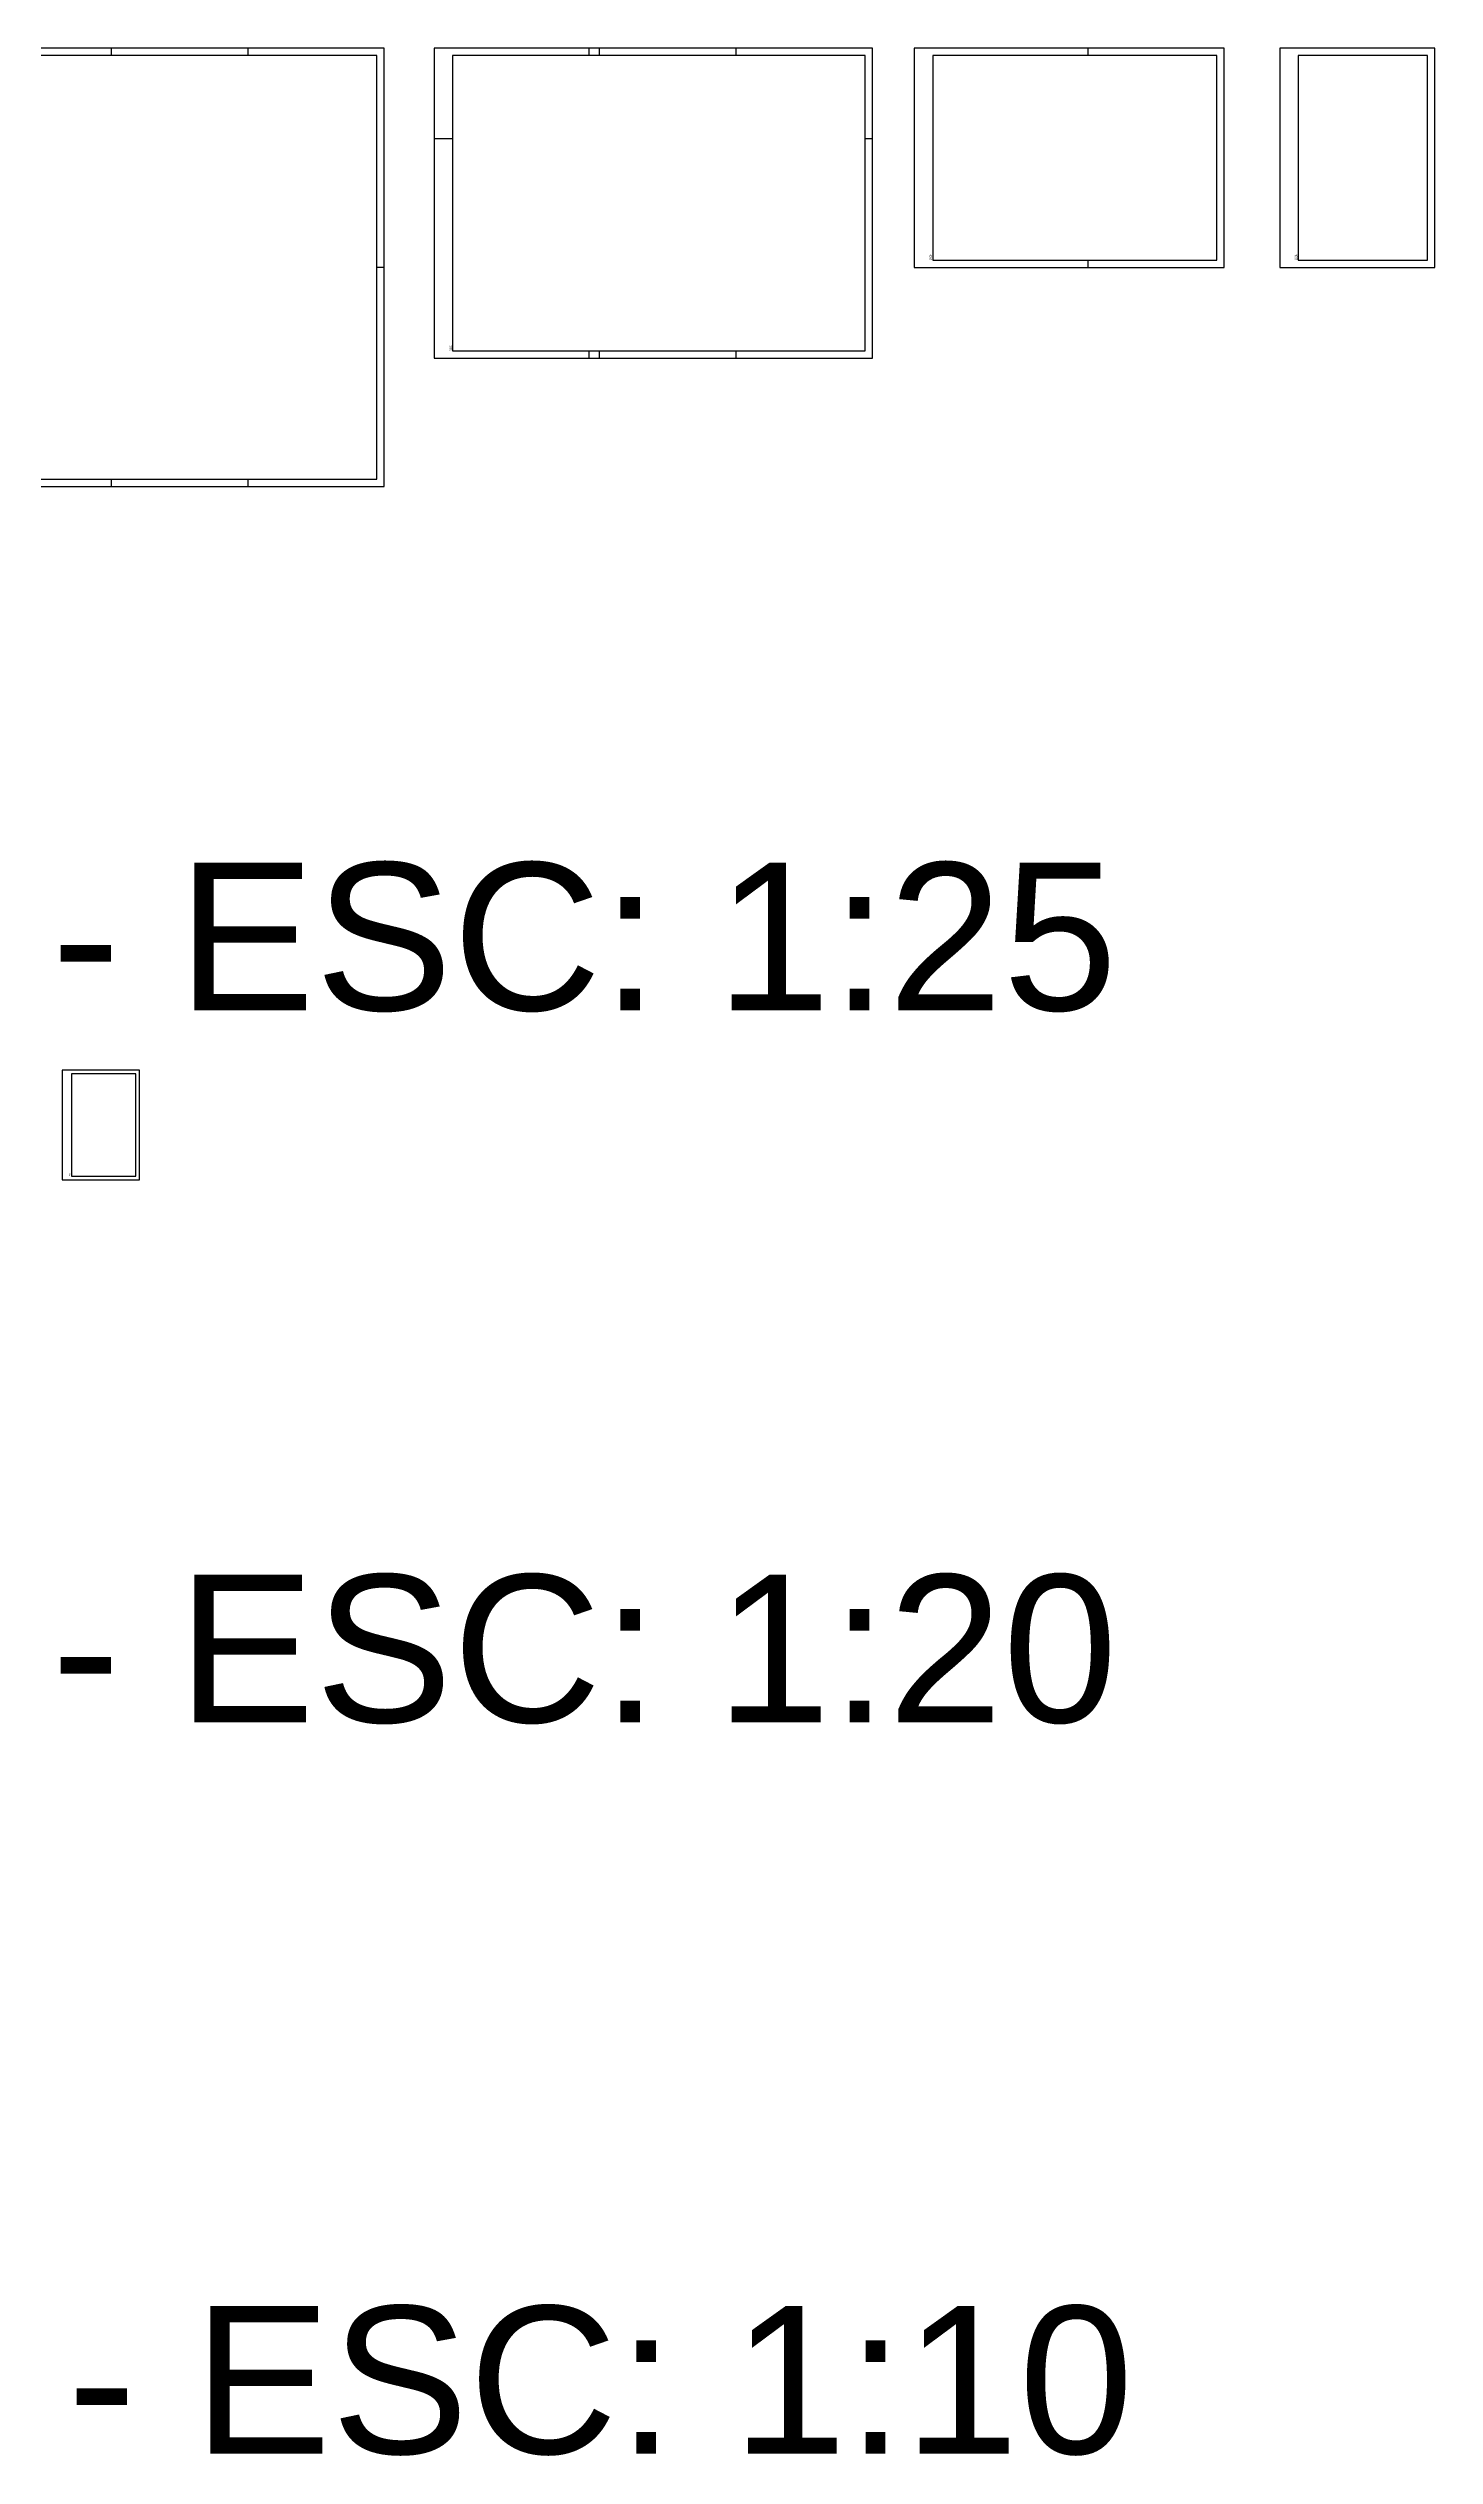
# Model space of a CAD drawing. Header units: millimetres. Extents: x 0 to 687901, y 0 to 346525.
# Drawn here: x 13475 to 22868, y 4987 to 21295 of the extents above; entities that cross this region are included whole.
import ezdxf

# ---------------------------------------------------------------- set-up
doc = ezdxf.new("R2010")
doc.units = ezdxf.units.MM
for name, color, linetype in [('ARQ_Prancha', 7, 'Continuous'), ('ARQ_Prancha lin_grossa', 111, 'Continuous'), ('ARQ_Texto', 7, 'Continuous')]:
    doc.layers.add(name, color=color, linetype=linetype)
doc.styles.add('ARIAL', font='arial.ttf')
doc.styles.add('DES-ROMANS', font='arial.ttf')

msp = doc.modelspace()

# ---------------------------------------------------------------- linework, layer by layer
at = {"layer": 'ARQ_Prancha'}
for p, q in [((13902, 21295), (13902, 21245)), ((14827, 21295), (14827, 21245)), ((15752, 21295), (15702, 21295)), ((17140, 21245), (17140, 21295)), ((17210, 21245), (17210, 21295)), ((18135, 21245), (18135, 21295)), ((19060, 21295), (19010, 21295)), ((20517, 21295), (20517, 21245)), ((16215, 20680), (16090, 20680)), ((19060, 20680), (19010, 20680)), ((15752, 19810), (15702, 19810)), ((20517, 19860), (20517, 19810)), ((17140, 19195), (17140, 19245)), ((17210, 19195), (17210, 19245)), ((18135, 19195), (18135, 19245)), ((13902, 18375), (13902, 18325)), ((14827, 18375), (14827, 18325))]:
    msp.add_line(p, q, dxfattribs=at)
for points in [[(11547, 18325), (15752, 18325), (15752, 21295), (11547, 21295)], [(16090, 19195), (19060, 19195), (19060, 21295), (16090, 21295)], [(19342, 19810), (21442, 19810), (21442, 21295), (19342, 21295)], [(21818, 19810), (22868, 19810), (22868, 21295), (21818, 21295)], [(13569, 13630), (14094, 13630), (14094, 14372), (13569, 14372)]]:
    msp.add_lwpolyline(points, close=True, dxfattribs=at)
at = {"layer": 'ARQ_Prancha lin_grossa'}
for points in [[(15702, 18375), (15702, 21245), (11672, 21245), (11672, 18375), (15702, 18375)], [(19010, 19245), (19010, 21245), (16215, 21245), (16215, 19245), (19010, 19245)], [(21392, 19860), (21392, 21245), (19467, 21245), (19467, 19860), (21392, 19860)], [(22818, 19860), (22818, 21245), (21943, 21245), (21943, 19860), (22818, 19860)], [(14069, 13655), (14069, 14347), (13632, 14347), (13632, 13655), (14069, 13655)]]:
    msp.add_lwpolyline(points, close=True, dxfattribs=at)

# ---------------------------------------------------------------- texts
at = {"layer": 'ARQ_Prancha', "style": 'DES-ROMANS'}
for s, height, p in [('297x420', 7.5, (19461, 19861)), ('210x297', 7.5, (21938, 19861)), ('ISO A3', 7.5, (19450, 19861)), ('ISO A4', 7.5, (21927, 19861)), ('ISO A2', 7.5, (16199, 19246)), ('420x594', 7.5, (16210, 19246)), ('ISO A4', 3.75, (13623, 13656)), ('210x297', 3.75, (13629, 13656))]:
    msp.add_text(s, height=height, rotation=90, dxfattribs=at).set_placement(p)
at = {"layer": 'ARQ_Texto', "style": 'ARIAL'}
for s, p in [('PRANCHAS - ESC: 1:25', (5348, 14778)), ('PRANCHAS - ESC: 1:20', (5348, 9955)), ('PRANCHAS - ESC: 1:10', (5457, 5001))]:
    msp.add_text(s, height=1000, dxfattribs=at).set_placement(p)

doc.saveas('drawing.dxf')
